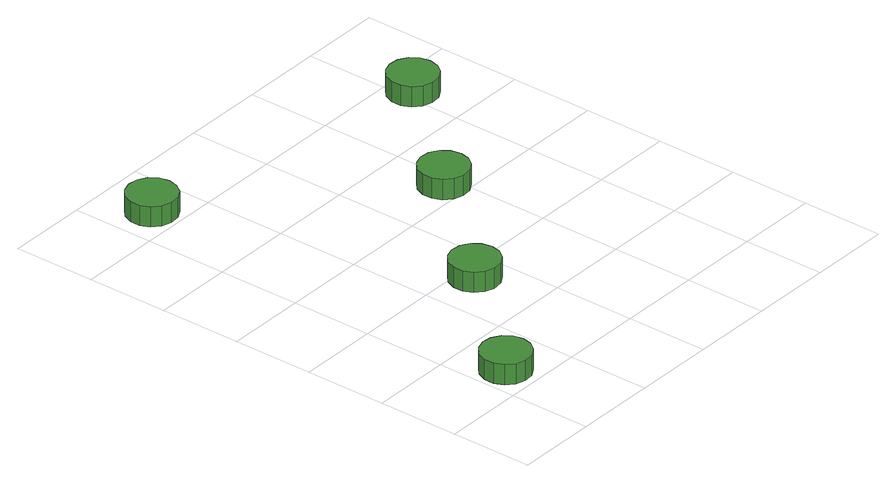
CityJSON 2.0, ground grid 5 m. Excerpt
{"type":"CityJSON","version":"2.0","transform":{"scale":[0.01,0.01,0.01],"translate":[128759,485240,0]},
"CityObjects":{
"tree1":{"type":"SolitaryVegetationObject","attributes":{"function":"something"},"geometry":[{"type":"MultiSurface","lod":"1","boundaries":[[[0,1,2,3,4,5,6,7,8,9,10,11,12,13,14]],[[15,16,17,18,19,20,21,22,23,24,25,26,27,28,29]],[[0,29,28,1]],[[1,28,27,2]],[[2,27,26,3]],[[3,26,25,4]],[[4,25,24,5]],[[5,24,23,6]],[[6,23,22,7]],[[7,22,21,8]],[[8,21,20,9]],[[9,20,19,10]],[[10,19,18,11]],[[11,18,17,12]],[[12,17,16,13]],[[13,16,15,14]],[[14,15,29,0]]]}]},
"tree2":{"type":"SolitaryVegetationObject","attributes":{"function":"something"},"geometry":[{"type":"MultiSurface","lod":"1","boundaries":[[[30,31,32,33,34,35,36,37,38,39,40,41,42,43,44]],[[45,46,47,48,49,50,51,52,53,54,55,56,57,58,59]],[[30,59,58,31]],[[31,58,57,32]],[[32,57,56,33]],[[33,56,55,34]],[[34,55,54,35]],[[35,54,53,36]],[[36,53,52,37]],[[37,52,51,38]],[[38,51,50,39]],[[39,50,49,40]],[[40,49,48,41]],[[41,48,47,42]],[[42,47,46,43]],[[43,46,45,44]],[[44,45,59,30]]]}]},
"tree3":{"type":"SolitaryVegetationObject","attributes":{"function":"something"},"geometry":[{"type":"MultiSurface","lod":"1","boundaries":[[[60,61,62,63,64,65,66,67,68,69,70,71,72,73,74]],[[75,76,77,78,79,80,81,82,83,84,85,86,87,88,89]],[[60,89,88,61]],[[61,88,87,62]],[[62,87,86,63]],[[63,86,85,64]],[[64,85,84,65]],[[65,84,83,66]],[[66,83,82,67]],[[67,82,81,68]],[[68,81,80,69]],[[69,80,79,70]],[[70,79,78,71]],[[71,78,77,72]],[[72,77,76,73]],[[73,76,75,74]],[[74,75,89,60]]]}]},
"tree4":{"type":"SolitaryVegetationObject","attributes":{"function":"something"},"geometry":[{"type":"MultiSurface","lod":"1","boundaries":[[[90,91,92,93,94,95,96,97,98,99,100,101,102,103,104]],[[105,106,107,108,109,110,111,112,113,114,115,116,117,118,119]],[[90,119,118,91]],[[91,118,117,92]],[[92,117,116,93]],[[93,116,115,94]],[[94,115,114,95]],[[95,114,113,96]],[[96,113,112,97]],[[97,112,111,98]],[[98,111,110,99]],[[99,110,109,100]],[[100,109,108,101]],[[101,108,107,102]],[[102,107,106,103]],[[103,106,105,104]],[[104,105,119,90]]]}]},
"tree5":{"type":"SolitaryVegetationObject","attributes":{"function":"something"},"geometry":[{"type":"MultiSurface","lod":"1","boundaries":[[[120,121,122,123,124,125,126,127,128,129,130,131,132,133,134]],[[135,136,137,138,139,140,141,142,143,144,145,146,147,148,149]],[[120,149,148,121]],[[121,148,147,122]],[[122,147,146,123]],[[123,146,145,124]],[[124,145,144,125]],[[125,144,143,126]],[[126,143,142,127]],[[127,142,141,128]],[[128,141,140,129]],[[129,140,139,130]],[[130,139,138,131]],[[131,138,137,132]],[[132,137,136,133]],[[133,136,135,134]],[[134,135,149,120]]]}]}
},
"vertices":[
[321,188,193],[308,249,193],[271,299,193],[218,330,193],[156,337,193],[97,318,193],[51,276,193],[26,219,193],[26,157,193],[51,101,193],[97,59,193],[156,40,193],[218,46,193],[271,77,193],[308,128,193],[308,128,66],[271,77,66],[218,46,66],[156,40,66],[97,59,66],[51,101,66],[26,157,66],[26,219,66],[51,276,66],[97,318,66],[156,337,66],[218,330,66],[271,299,66],[308,249,66],[321,188,66],
[382,2669,191],[369,2730,191],[332,2780,191],[279,2811,191],[217,2818,191],[158,2798,191],[112,2757,191],[86,2700,191],[86,2638,191],[112,2582,191],[158,2540,191],[217,2521,191],[279,2527,191],[332,2558,191],[369,2609,191],[369,2609,64],[332,2558,64],[279,2527,64],[217,2521,64],[158,2540,64],[112,2582,64],[86,2638,64],[86,2700,64],[112,2757,64],[158,2798,64],[217,2818,64],[279,2811,64],[332,2780,64],[369,2730,64],[382,2669,64],
[951,908,187],[938,969,187],[902,1019,187],[848,1050,187],[787,1057,187],[728,1037,187],[681,996,187],[656,939,187],[656,877,187],[681,821,187],[728,779,187],[787,760,187],[848,766,187],[902,797,187],[938,848,187],[938,848,60],[902,797,60],[848,766,60],[787,760,60],[728,779,60],[681,821,60],[656,877,60],[656,939,60],[681,996,60],[728,1037,60],[787,1057,60],[848,1050,60],[902,1019,60],[938,969,60],[951,908,60],
[1582,1628,186],[1569,1689,186],[1533,1739,186],[1479,1770,186],[1417,1777,186],[1358,1757,186],[1312,1716,186],[1287,1659,186],[1287,1597,186],[1312,1540,186],[1358,1499,186],[1417,1480,186],[1479,1486,186],[1533,1517,186],[1569,1567,186],[1569,1567,59],[1533,1517,59],[1479,1486,59],[1417,1480,59],[1358,1499,59],[1312,1540,59],[1287,1597,59],[1287,1659,59],[1312,1716,59],[1358,1757,59],[1417,1777,59],[1479,1770,59],[1533,1739,59],[1569,1689,59],[1582,1628,59],
[2199,2337,195],[2186,2398,195],[2150,2448,195],[2096,2479,195],[2034,2485,195],[1975,2466,195],[1929,2425,195],[1904,2368,195],[1904,2306,195],[1929,2249,195],[1975,2208,195],[2034,2189,195],[2096,2195,195],[2150,2226,195],[2186,2276,195],[2186,2276,68],[2150,2226,68],[2096,2195,68],[2034,2189,68],[1975,2208,68],[1929,2249,68],[1904,2306,68],[1904,2368,68],[1929,2425,68],[1975,2466,68],[2034,2485,68],[2096,2479,68],[2150,2448,68],[2186,2398,68],[2199,2337,68]
]}
